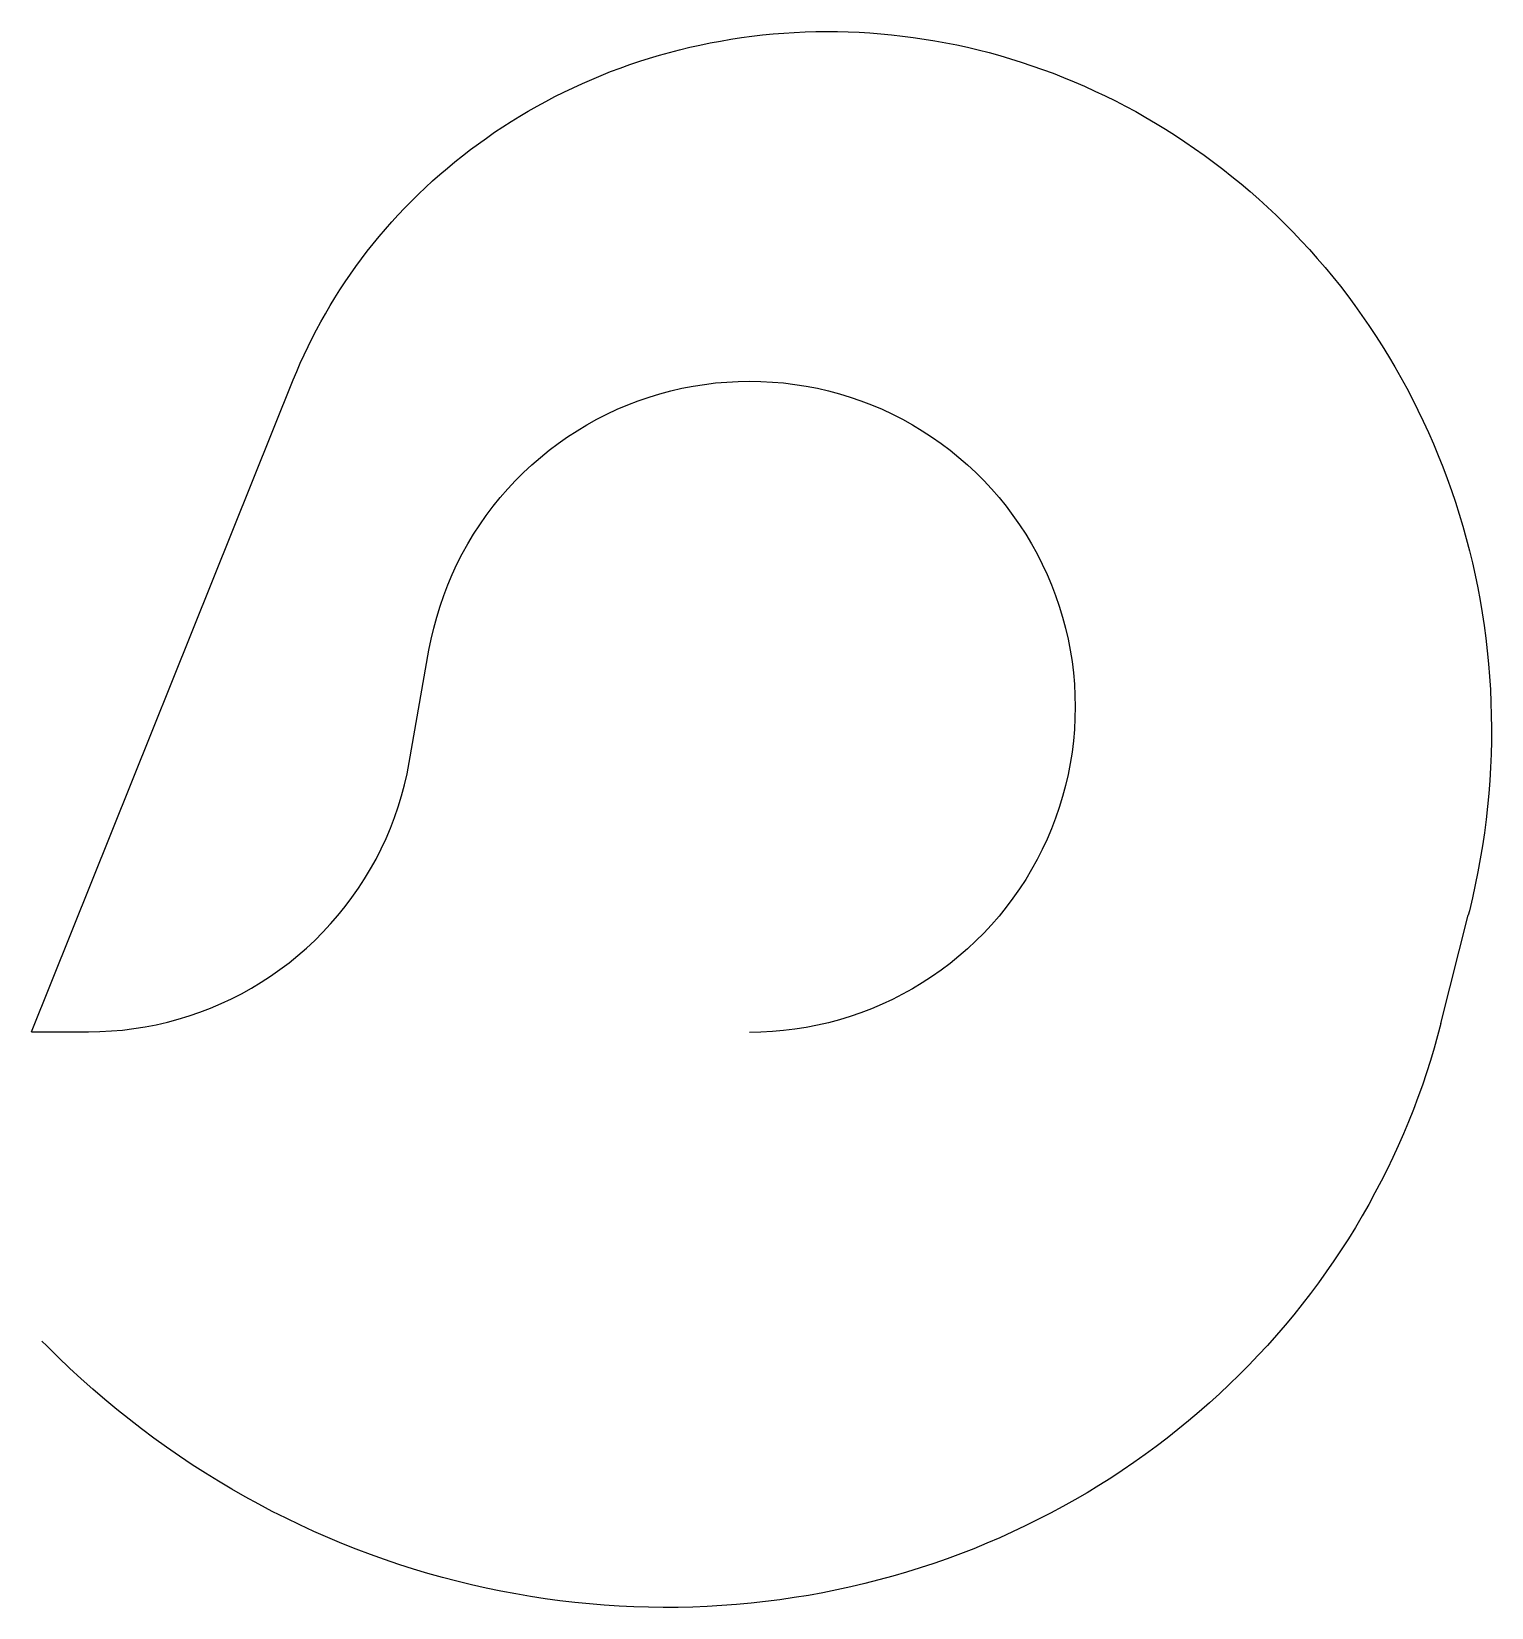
# Model space of a CAD drawing. Header units: metres. Extents: x 0 to 16680, y -6576 to 11425.
import ezdxf

# ---------------------------------------------------------------- set-up
doc = ezdxf.new("R2010")
doc.units = ezdxf.units.M

msp = doc.modelspace()

# ---------------------------------------------------------------- linework, layer by layer
at = {"layer": 'NorminalTrack', "color": 1}
msp.add_lwpolyline([(0, 0), (652, 0), (782, 2), (912, 9), (1041, 20), (1170, 36), (1298, 57), (1425, 81), (1552, 110), (1677, 144), (1801, 182), (1924, 224), (2045, 271), (2165, 322), (2283, 376), (2398, 435), (2512, 498), (2623, 565), (2732, 636), (2838, 710), (2942, 788), (3043, 870), (3141, 955), (3236, 1044), (3328, 1136), (3416, 1231), (3501, 1329), (3583, 1430), (3661, 1533), (3736, 1640), (3806, 1748), (3873, 1860), (3936, 1973), (3995, 2089), (4050, 2207), (4101, 2326), (4147, 2447), (4189, 2570), (4227, 2694), (4261, 2820), (4290, 2946), (4315, 3074), (4315, 3074), (4541, 4358), (4566, 4485), (4595, 4612), (4629, 4737), (4667, 4861), (4709, 4984), (4756, 5105), (4807, 5225), (4861, 5343), (4920, 5458), (4983, 5572), (5050, 5683), (5121, 5792), (5195, 5898), (5273, 6002), (5355, 6103), (5440, 6201), (5529, 6296), (5621, 6388), (5716, 6476), (5814, 6561), (5914, 6643), (6018, 6721), (6124, 6796), (6233, 6866), (6345, 6933), (6458, 6996), (6574, 7055), (6692, 7110), (6811, 7161), (6932, 7207), (7055, 7249), (7179, 7287), (7305, 7321), (7431, 7350), (7558, 7375), (7687, 7395), (7816, 7411), (7945, 7422), (8075, 7429), (8204, 7431), (8334, 7429), (8464, 7422), (8593, 7411), (8722, 7395), (8850, 7375), (8978, 7350), (9104, 7321), (9230, 7287), (9354, 7249), (9476, 7207), (9598, 7161), (9717, 7110), (9835, 7055), (9950, 6996), (10064, 6933), (10175, 6866), (10284, 6796), (10391, 6721), (10494, 6643), (10595, 6561), (10693, 6476), (10788, 6388), (10880, 6296), (10968, 6201), (11054, 6103), (11135, 6002), (11213, 5898), (11288, 5792), (11359, 5683), (11425, 5572), (11488, 5458), (11547, 5343), (11602, 5225), (11653, 5105), (11699, 4984), (11742, 4861), (11780, 4737), (11813, 4612), (11842, 4485), (11867, 4358), (11888, 4230), (11903, 4101), (11915, 3971), (11921, 3842), (11924, 3712), (11921, 3582), (11915, 3453), (11903, 3323), (11888, 3194), (11867, 3066), (11842, 2939), (11813, 2812), (11780, 2687), (11742, 2563), (11699, 2440), (11653, 2319), (11602, 2199), (11547, 2082), (11488, 1966), (11425, 1852), (11359, 1741), (11288, 1632), (11213, 1526), (11135, 1422), (11054, 1321), (10968, 1223), (10880, 1128), (10788, 1037), (10693, 948), (10595, 863), (10494, 781), (10391, 703), (10284, 629), (10175, 558), (10064, 491), (9950, 428), (9835, 369), (9717, 314), (9598, 263), (9476, 217), (9354, 175), (9230, 137), (9104, 103), (8978, 74), (8850, 49), (8722, 29), (8593, 13), (8464, 2), (8334, -5), (8204, -7)], dxfattribs=at)
at = {"layer": 'WindSpiral', "color": 3}
for p, q in [((0, 0), (2990, 7446)), ((16102, 96), (16415, 1333))]:
    msp.add_line(p, q, dxfattribs=at)
for points in [[(2990, 7446), (3030, 7543), (3071, 7639), (3114, 7734), (3159, 7829), (3206, 7923), (3255, 8017), (3305, 8110), (3357, 8202), (3411, 8294), (3466, 8385), (3524, 8476), (3583, 8565), (3643, 8654), (3706, 8742), (3770, 8829), (3836, 8915), (3903, 9000), (3972, 9084), (4043, 9167), (4115, 9250), (4189, 9331), (4265, 9411), (4342, 9489), (4421, 9567), (4501, 9644), (4583, 9719), (4666, 9793), (4751, 9866), (4837, 9937), (4925, 10007), (5014, 10076), (5105, 10143), (5197, 10209), (5290, 10274), (5385, 10337), (5481, 10398), (5578, 10458), (5676, 10516), (5776, 10573), (5877, 10628), (5980, 10682), (6083, 10733), (6187, 10784), (6293, 10832), (6400, 10879), (6508, 10924), (6616, 10967), (6726, 11008), (6837, 11048), (6949, 11085), (7061, 11121), (7175, 11155), (7289, 11187), (7405, 11217), (7520, 11245), (7637, 11271), (7755, 11295), (7873, 11317), (7991, 11338), (8111, 11356), (8231, 11372), (8351, 11386), (8472, 11398), (8594, 11407), (8715, 11415), (8838, 11421), (8960, 11424), (9083, 11425), (9207, 11425), (9330, 11422), (9454, 11417), (9578, 11409), (9702, 11400), (9826, 11388), (9950, 11374), (10074, 11358), (10198, 11340), (10322, 11319), (10446, 11297), (10570, 11272), (10694, 11245), (10817, 11215), (10940, 11184), (11063, 11150), (11186, 11114), (11308, 11076), (11430, 11035), (11551, 10992), (11672, 10948), (11792, 10901), (11912, 10851), (12031, 10800), (12149, 10746), (12267, 10690), (12384, 10632), (12500, 10572), (12615, 10510), (12730, 10445), (12843, 10379), (12956, 10310), (13068, 10239), (13178, 10166), (13288, 10091), (13397, 10014), (13504, 9935), (13610, 9854), (13715, 9771), (13819, 9686), (13921, 9599), (14022, 9510), (14122, 9419), (14220, 9326), (14317, 9231), (14413, 9134), (14507, 9036), (14599, 8935), (14690, 8833), (14779, 8729), (14867, 8623), (14953, 8516), (15037, 8407), (15119, 8296), (15200, 8183), (15279, 8069), (15356, 7953), (15431, 7836), (15504, 7717), (15575, 7597), (15644, 7475), (15711, 7352), (15777, 7227), (15840, 7101), (15901, 6974), (15960, 6845), (16017, 6715), (16071, 6584), (16124, 6452), (16174, 6319), (16222, 6184), (16268, 6048), (16311, 5911), (16352, 5774), (16391, 5635), (16427, 5495), (16462, 5355), (16493, 5214), (16522, 5071), (16549, 4928), (16574, 4785), (16595, 4640), (16615, 4495), (16632, 4350), (16646, 4204), (16658, 4057), (16667, 3910), (16674, 3762), (16678, 3615), (16680, 3466), (16679, 3318), (16675, 3169), (16669, 3020), (16660, 2871), (16649, 2722), (16635, 2572), (16618, 2423), (16599, 2274), (16577, 2125), (16552, 1976), (16525, 1827), (16495, 1678), (16463, 1530), (16427, 1382), (16415, 1333)], [(16102, 96), (16064, -46), (16025, -188), (15982, -329), (15937, -470), (15890, -610), (15840, -750), (15787, -889), (15732, -1027), (15675, -1165), (15614, -1302), (15552, -1438), (15487, -1573), (15419, -1707), (15349, -1841), (15277, -1973), (15202, -2104), (15125, -2234), (15045, -2364), (14963, -2491), (14878, -2618), (14791, -2743), (14702, -2868), (14611, -2990), (14517, -3112), (14421, -3232), (14322, -3350), (14222, -3467), (14119, -3582), (14014, -3696), (13907, -3808), (13797, -3919), (13686, -4027), (13573, -4134), (13457, -4239), (13339, -4342), (13220, -4444), (13098, -4543), (12975, -4641), (12850, -4736), (12722, -4830), (12593, -4921), (12462, -5010), (12330, -5098), (12195, -5182), (12059, -5265), (11921, -5346), (11782, -5424), (11641, -5500), (11498, -5573), (11354, -5645), (11209, -5713), (11062, -5780), (10913, -5843), (10764, -5905), (10613, -5964), (10460, -6020), (10307, -6074), (10152, -6125), (9996, -6173), (9839, -6219), (9681, -6262), (9522, -6303), (9362, -6341), (9202, -6376), (9040, -6408), (8877, -6438), (8714, -6464), (8550, -6488), (8385, -6509), (8220, -6528), (8054, -6543), (7888, -6555), (7721, -6565), (7554, -6572), (7386, -6575), (7218, -6576), (7050, -6574), (6881, -6569), (6712, -6561), (6544, -6550), (6375, -6536), (6206, -6520), (6037, -6500), (5869, -6477), (5700, -6451), (5532, -6422), (5363, -6390), (5196, -6356), (5028, -6318), (4861, -6277), (4695, -6233), (4529, -6187), (4363, -6137), (4198, -6084), (4034, -6029), (3871, -5970), (3708, -5909), (3546, -5844), (3385, -5777), (3225, -5707), (3066, -5634), (2908, -5558), (2751, -5479), (2596, -5397), (2441, -5312), (2288, -5225), (2136, -5135), (1986, -5042), (1836, -4946), (1689, -4847), (1543, -4746), (1398, -4642), (1255, -4535), (1114, -4426), (974, -4314), (836, -4200), (700, -4083), (566, -3963), (433, -3841), (303, -3716), (175, -3589), (119, -3533)]]:
    msp.add_lwpolyline(points, dxfattribs=at)

doc.saveas('drawing.dxf')
